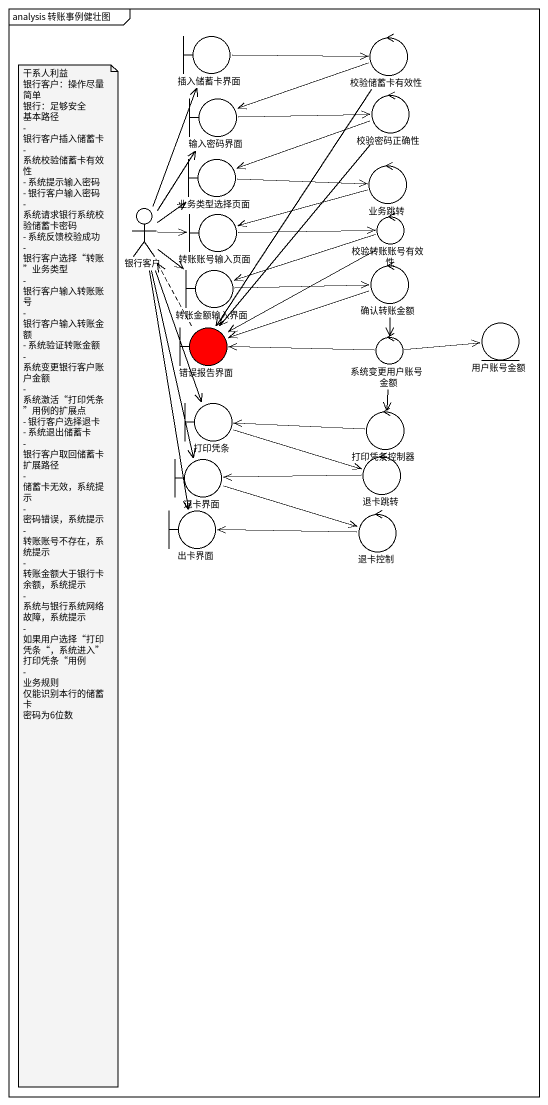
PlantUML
@startuml
mainframe analysis 转账事例健壮图
boundary 插入储蓄卡界面
control 校验储蓄卡有效性
boundary 输入密码界面
control 校验密码正确性
boundary 业务类型选择页面
control 业务跳转
actor 银行客户
boundary 转账账号输入页面
control 校验转账账号有效性
boundary 转账金额输入界面
control 确认转账金额
boundary 错误报告界面 #FF0000
control 系统变更用户账号金额
entity 用户账号金额
boundary 打印凭条
control 打印凭条控制器
boundary 退卡界面
control 退卡跳转
boundary 出卡界面
control 退卡控制
插入储蓄卡界面 -right-> 校验储蓄卡有效性
校验储蓄卡有效性 -left-> 输入密码界面
校验储蓄卡有效性 --> 错误报告界面
输入密码界面 -right-> 校验密码正确性
校验密码正确性 -left-> 业务类型选择页面
校验密码正确性 --> 错误报告界面
业务类型选择页面 -right-> 业务跳转
业务跳转 -left-> 转账账号输入页面
银行客户 -up-> 插入储蓄卡界面
银行客户 -up-> 输入密码界面
银行客户 -up-> 业务类型选择页面
银行客户 -right-> 转账账号输入页面
银行客户 --> 转账金额输入界面
银行客户 --> 打印凭条
银行客户 --> 退卡界面
银行客户 --> 出卡界面
转账账号输入页面 -right-> 校验转账账号有效性
校验转账账号有效性 -left-> 转账金额输入界面
校验转账账号有效性 --> 错误报告界面
转账金额输入界面 -right-> 确认转账金额
确认转账金额 -left-> 错误报告界面
确认转账金额 --> 系统变更用户账号金额
错误报告界面 .up.> 银行客户
系统变更用户账号金额 -left-> 错误报告界面
系统变更用户账号金额 -right-> 用户账号金额
系统变更用户账号金额 --> 打印凭条控制器
打印凭条 -right-> 退卡跳转
打印凭条控制器 -left-> 打印凭条
退卡界面 -right-> 退卡控制
退卡跳转 -left-> 退卡界面
退卡控制 -left-> 出卡界面
note as N1
  干系人利益
  银行客户：操作尽量简单
  银行：足够安全
  基本路径
  - 银行客户插入储蓄卡
  - 系统校验储蓄卡有效性
  - 系统提示输入密码
  - 银行客户输入密码
  - 系统请求银行系统校验储蓄卡密码
  - 系统反馈校验成功
  - 银行客户选择“转账”业务类型
  - 银行客户输入转账账号
  - 银行客户输入转账金额
  - 系统验证转账金额
  - 系统变更银行客户账户金额
  - 系统激活“打印凭条”用例的扩展点
  - 银行客户选择退卡
  - 系统退出储蓄卡
  - 银行客户取回储蓄卡
  扩展路径
  - 储蓄卡无效，系统提示
  - 密码错误，系统提示
  - 转账账号不存在，系统提示
  - 转账金额大于银行卡余额，系统提示
  - 系统与银行系统网络故障，系统提示
  - 如果用户选择“打印凭条“，系统进入”打印凭条“用例
  -
  业务规则
  仅能识别本行的储蓄卡
  密码为6位数
end note
@enduml
